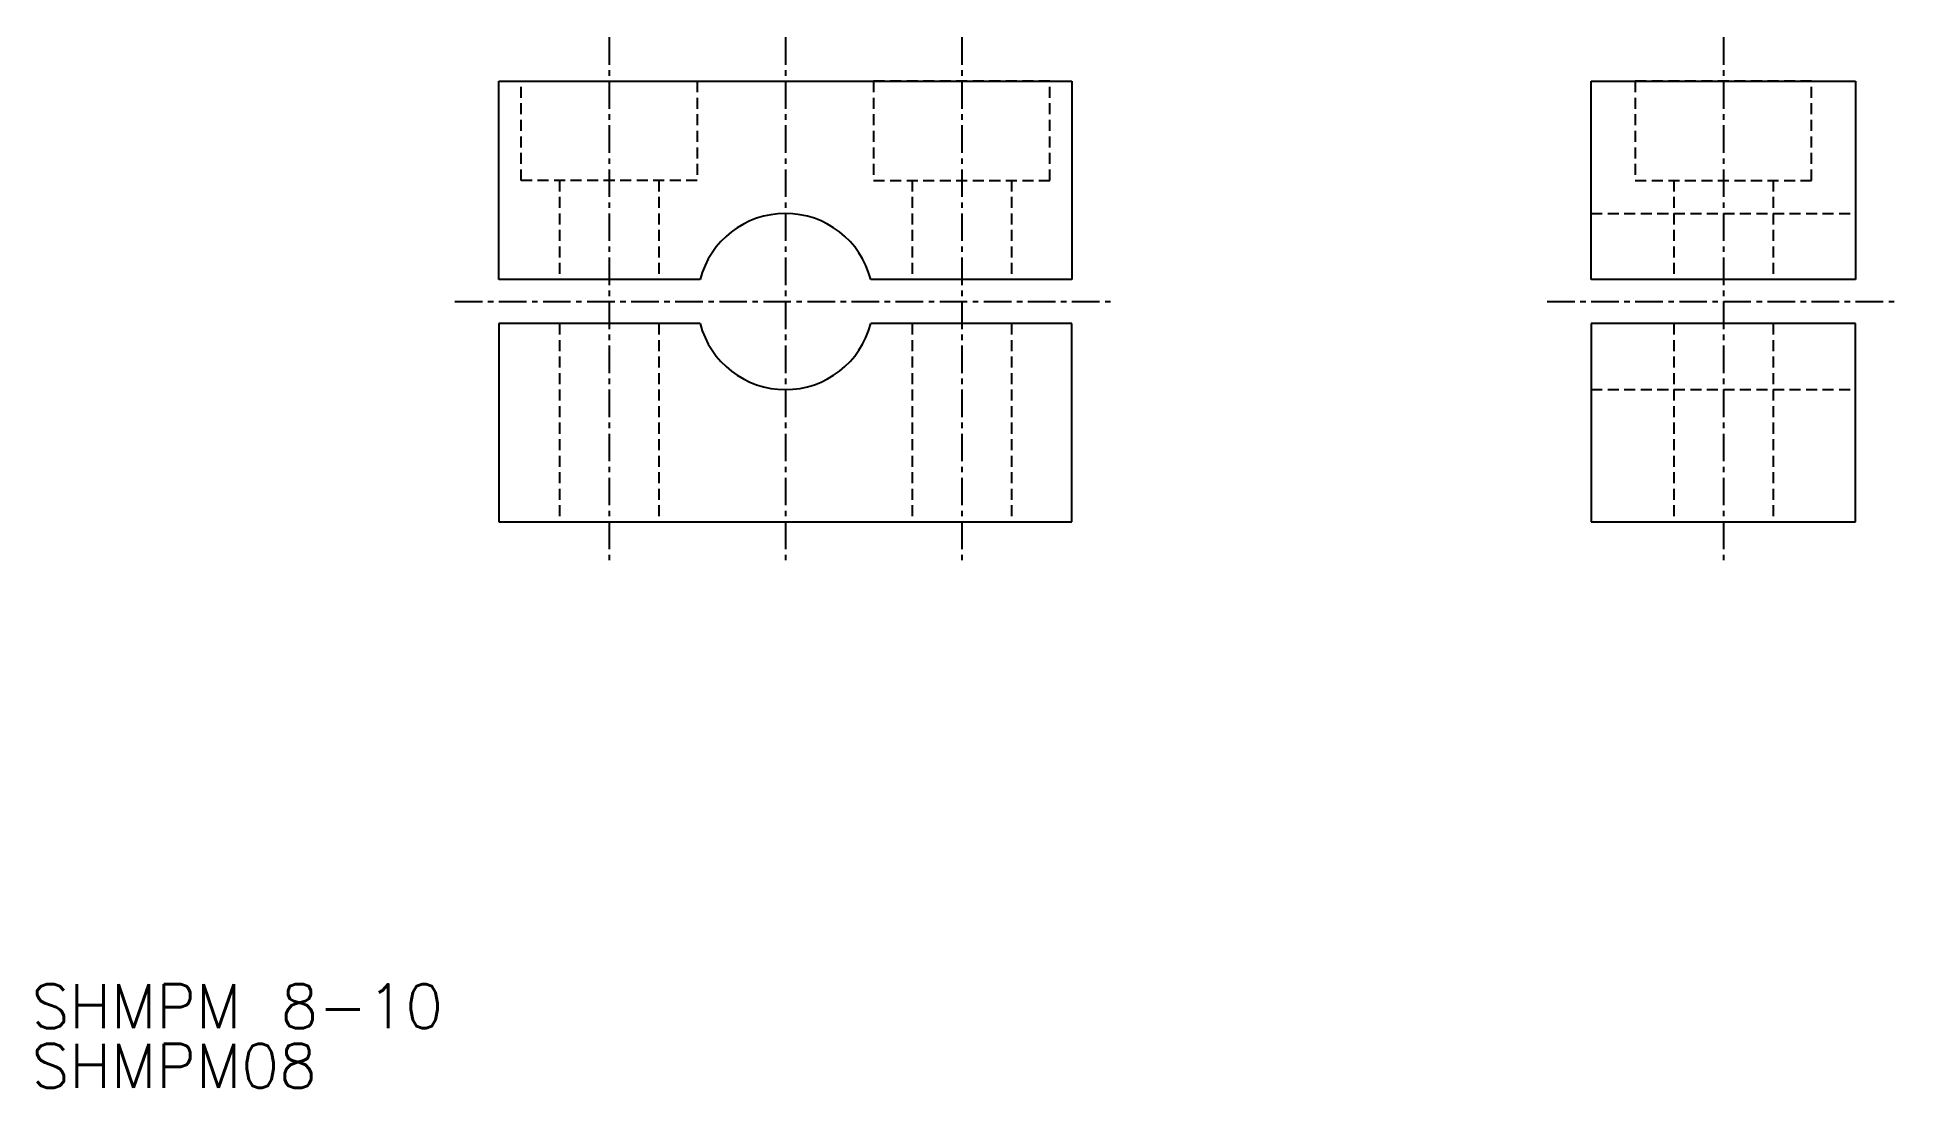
# Model space of a CAD drawing. Extents: x 114.5 to 199.1, y 69.3 to 117.
import ezdxf

# ---------------------------------------------------------------- set-up
doc = ezdxf.new("R2010")
doc.units = 0
doc.linetypes.add('CENTER', pattern=[2, 1.25, -0.25, 0.25, -0.25])
doc.linetypes.add('DASHED', pattern=[0.75, 0.5, -0.25])
doc.layers.get('0').update_dxf_attribs({"linetype": 'CONTINUOUS'})
doc.layers.add('CENTER', color=1, linetype='CENTER')
doc.styles.get("Standard").update_dxf_attribs({"font": 'txt.shx', "bigfont": 'extfont.shx'})

msp = doc.modelspace()

# ---------------------------------------------------------------- linework, layer by layer
at = {"color": 7, "linetype": 'CONTINUOUS'}
for p, q in [((135.5, 106), (135.5, 115)), ((135.5, 115), (161.5, 115)), ((161.5, 115), (161.5, 106)), ((185.06, 106), (185.06, 115)), ((185.06, 115), (197.06, 115)), ((197.06, 115), (197.06, 106)), ((144.627, 106), (135.5, 106)), ((161.5, 106), (152.373, 106)), ((197.06, 106), (185.06, 106)), ((144.627, 104), (135.5, 104)), ((135.5, 104), (135.5, 95)), ((161.5, 104), (152.373, 104)), ((161.5, 95), (161.5, 104)), ((185.06, 104), (185.06, 95)), ((197.06, 104), (185.06, 104)), ((197.06, 95), (197.06, 104)), ((135.5, 95), (161.5, 95)), ((185.06, 95), (197.06, 95))]:
    msp.add_line(p, q, dxfattribs=at)
at = {"color": 3, "linetype": 'DASHED'}
for p, q in [((138.25, 110.5), (138.25, 106)), ((142.75, 110.5), (142.75, 106)), ((154.25, 110.5), (154.25, 106)), ((158.75, 110.5), (158.75, 106)), ((188.81, 110.5), (188.81, 106)), ((193.31, 110.5), (193.31, 106)), ((185.06, 109), (197.06, 109)), ((138.25, 104), (138.25, 95)), ((142.75, 104), (142.75, 95)), ((154.25, 104), (154.25, 95)), ((158.75, 104), (158.75, 95)), ((188.81, 104), (188.81, 95)), ((193.31, 104), (193.31, 95)), ((185.06, 101), (197.06, 101))]:
    msp.add_line(p, q, dxfattribs=at)
for points in [[(144.5, 110.5), (136.5, 110.5), (136.5, 115), (144.5, 115)], [(152.5, 110.5), (160.5, 110.5), (160.5, 115), (152.5, 115)], [(187.06, 110.5), (195.06, 110.5), (195.06, 115), (187.06, 115)]]:
    msp.add_lwpolyline(points, close=True, dxfattribs=at)
at = {"color": 7, "linetype": 'CONTINUOUS'}
for start, end in [(14.47751, 165.52249), (194.47751, 345.52249)]:
    msp.add_arc((148.5, 105), 4, start, end, dxfattribs=at)
at = {"layer": 'CENTER', "color": 1, "linetype": 'CENTER'}
for p, q in [((140.5, 117), (140.5, 93)), ((148.5, 117), (148.5, 93)), ((156.5, 117), (156.5, 93)), ((191.06, 117), (191.06, 93)), ((133.5, 105), (163.5, 105)), ((183.06, 105), (199.06, 105))]:
    msp.add_line(p, q, dxfattribs=at)

# ---------------------------------------------------------------- texts
at = {"color": 7, "linetype": 'CONTINUOUS'}
for s, p in [('SHMPM 8-10', (114.292, 72.003)), ('SHMPM08', (114.292, 69.301))]:
    msp.add_text(s, height=2, dxfattribs=at).set_placement(p)

doc.saveas('drawing.dxf')
